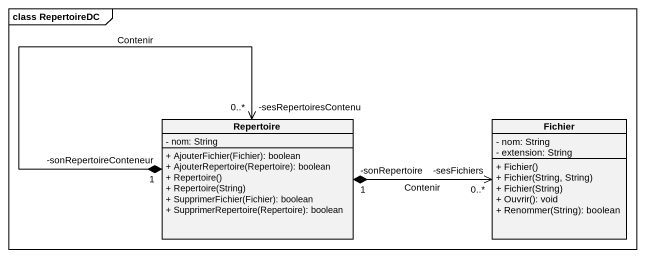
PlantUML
@startuml
mainframe class RepertoireDC
hide circle
hide empty members
skinparam classAttributeIconSize 0
class Repertoire {
  - nom: String
  + AjouterFichier(Fichier): boolean
  + AjouterRepertoire(Repertoire): boolean
  + Repertoire()
  + Repertoire(String)
  + SupprimerFichier(Fichier): boolean
  + SupprimerRepertoire(Repertoire): boolean
}
class Fichier {
  - nom: String
  - extension: String
  + Fichier()
  + Fichier(String, String)
  + Fichier(String)
  + Ouvrir(): void
  + Renommer(String): boolean
}
Repertoire "-sesRepertoiresContenu\n0..*" <--* "-sonRepertoireConteneur\n1" Repertoire : Contenir
Fichier "-sesFichiers\n0..*" <-left-* "-sonRepertoire\n1" Repertoire : Contenir
@enduml
